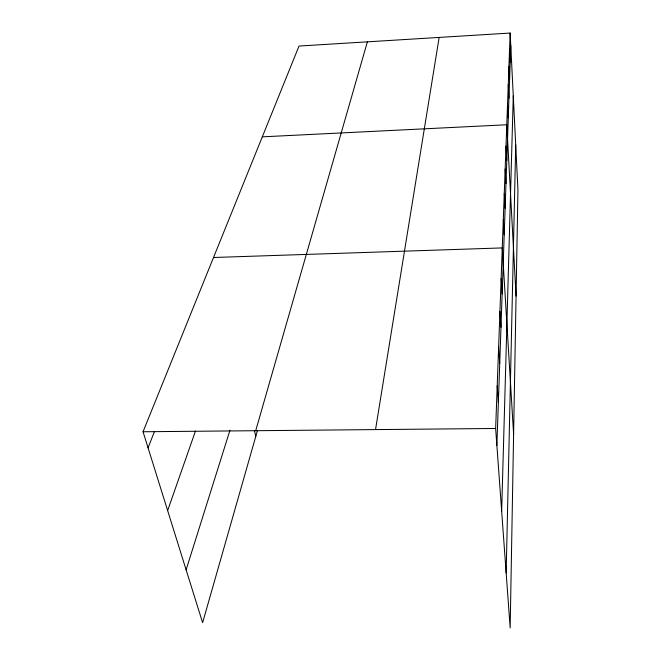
<?xml version="1.0" encoding="UTF-8"?>
<svg xmlns="http://www.w3.org/2000/svg" width="661" height="661" viewBox="0 0 661 661"><rect width="100%" height="100%" fill="white"/><g stroke="black" fill="none" stroke-linecap="round" stroke-linejoin="round"><path stroke-width="0.99" d="M506.152 572.955L515.712 144.899M501.658 511.118L513.275 95.895M496.874 445.365L510.779 45.659M510.152 33.05L517.951 189.996L510.16 627.95L495.643 428.477L510.152 33.05L299.02 46.047L143.049 431.757L202.613 622.703L257.451 430.542M375.531 429.592L439.152 37.421M255.708 430.708L367.376 41.841M186.113 569.815L229.962 430.261M167.638 510.581L195.466 431.046M148.064 447.836L154.434 431.608M262.301 136.844L506.789 124.755L516.059 296.111M213.52 257.501L502.269 247.916L513.605 434.194M143.049 431.757L495.643 428.477M254.378 430.451L255.782 436.392M497.204 385.933L498.361 402.541M498.634 347.017L499.724 363.327M499.939 311.281L500.98 327.294M501.154 278.355L502.137 294.062M503.302 219.692L504.194 234.795M504.269 193.458L505.12 208.256M505.161 169.001L505.979 183.51M506.004 146.147L506.789 160.367M508.259 84.691L508.953 98.068M507.549 104.083L508.268 117.741M509.557 49.269L510.209 62.126M508.929 66.447L509.598 79.568"/></g></svg>
